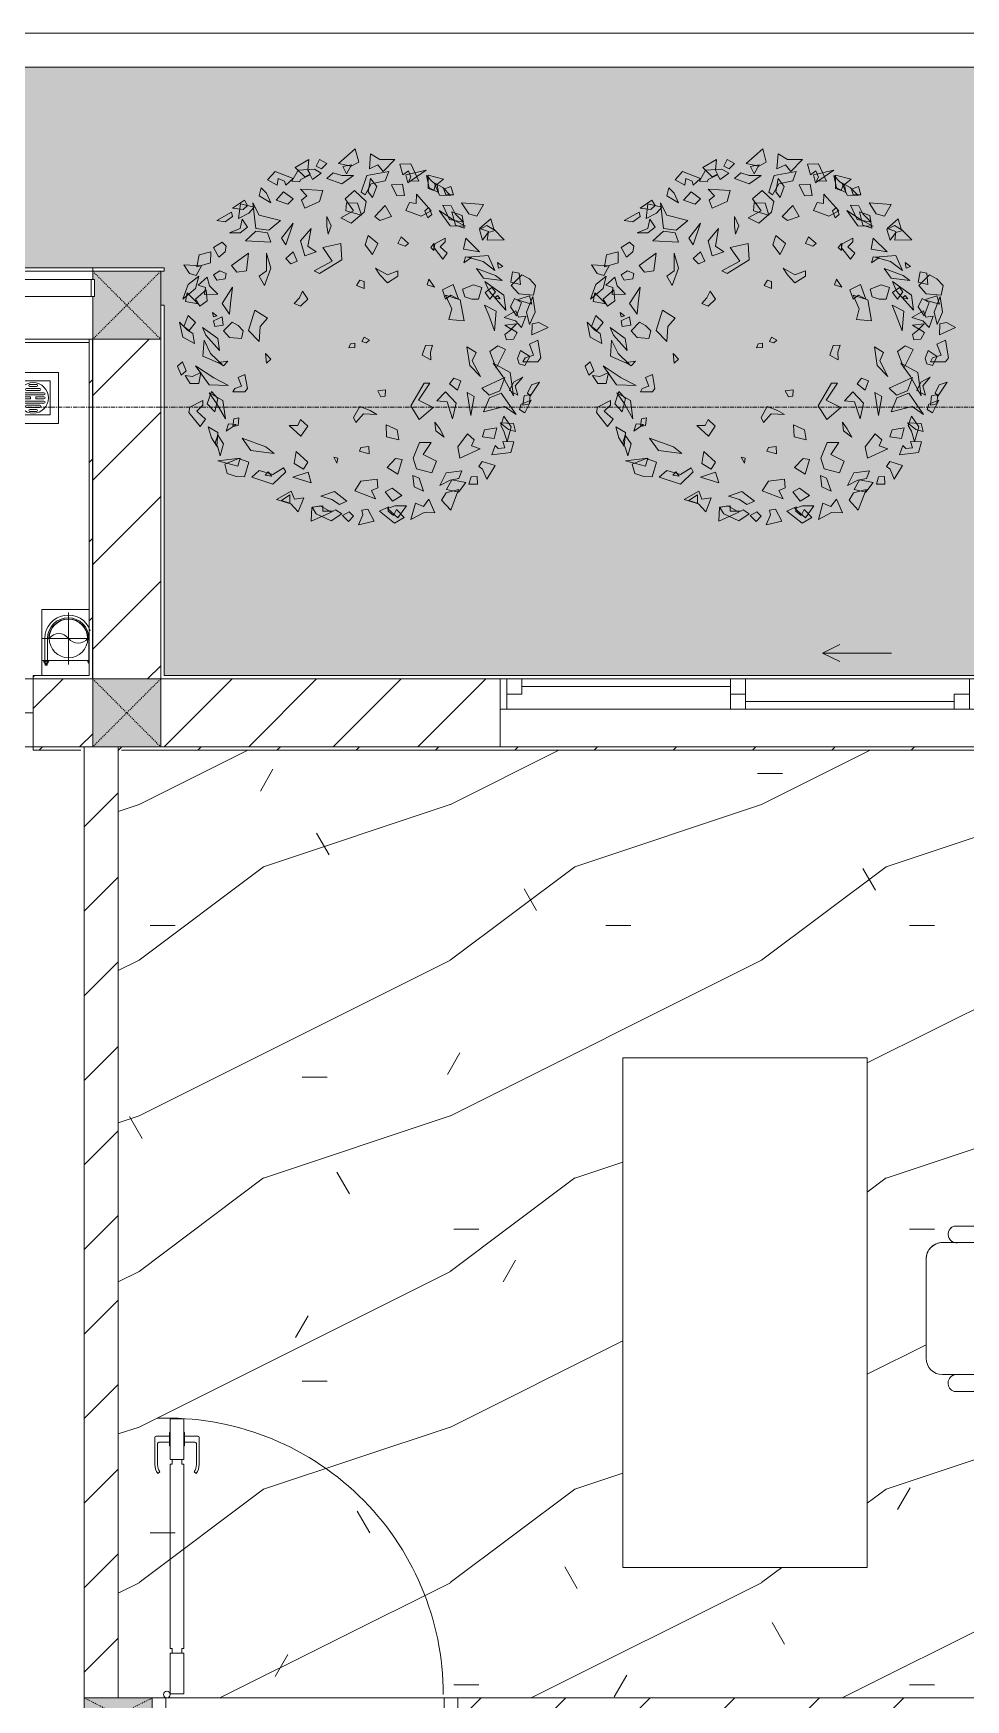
# Model space of a CAD drawing. Header units: millimetres. Extents: x 5357 to 259384, y -16348 to 109893.
# Drawn here: x 72078 to 74823, y 41532 to 46437 of the extents above; entities that cross this region are included whole.
import ezdxf

# ---------------------------------------------------------------- set-up
doc = ezdxf.new("R2010")
doc.units = ezdxf.units.MM
for name, pattern in [('Dash', [6, 3, -3]), ('Grid Line', [22.225, 12.7, -3.175, 3.175, -3.175]), ('IMPORT-CENTER _3_', [10.16, 6.35, -1.27, 1.27, -1.27])]:
    doc.linetypes.add(name, pattern=pattern)
for name, color, linetype, lineweight in [('0-1', 7, 'Continuous', 5), ('A-DETL-GENF-1', 53, 'Continuous', 9), ('A-DOOR', 31, 'Continuous', 9), ('A-DOOR-1', 254, 'Continuous', 9), ('A-DOOR-2', 53, 'Continuous', 9), ('A-DOOR-FRAM', 31, 'Continuous', 9), ('A-DOOR-HDLN', 31, 'Dash', 9), ('A-FLOR-1', 53, 'Continuous', 9), ('A-FLOR-HRAL', 11, 'Continuous', 9), ('A-FLOR-PATT', 8, 'Continuous', 9), ('A-FLOR-PATT-1', 10, 'Continuous', 9), ('A-GLAZ', 151, 'Continuous', 9), ('A-WALL', 113, 'Continuous', 9), ('A-WALL-1', 9, 'Continuous', 18), ('A-WALL-2', 53, 'Continuous', 9), ('A-WALL-3', 113, 'Continuous', 18), ('A-WALL-PATT', 111, 'Continuous', 9), ('A-WALL-PATT-1', 10, 'Continuous', 9), ('A-WALL-PATT-2', 53, 'Continuous', 9), ('G-IMPT', 8, 'Continuous', 9), ('G-IMPT-2', 8, 'IMPORT-CENTER _3_', 9), ('I-FURN', 30, 'Continuous', 9), ('I-FURN-1', 254, 'Continuous', 9), ('I-WALL-1', 9, 'Continuous', 18), ('I-WALL-2', 53, 'Continuous', 9), ('L-PLNT-1', 7, 'Continuous', 9), ('M-EQPM', 50, 'Continuous', 9), ('S-COLS', 52, 'Continuous', 9), ('S-COLS-1', 253, 'Continuous', 5), ('S-COLS-2', 9, 'Continuous', 18), ('S-COLS-3', 53, 'Continuous', 9), ('S-COLS-4', 254, 'Continuous', 9), ('S-COLS-5', 52, 'Continuous', 18), ('S-COLS-6', 52, 'Dash', 9), ('S-COLS-HDLN', 52, 'Dash', 9), ('S-COLS-HDLN-1', 53, 'Dash', 9), ('S-GRID-1', 1, 'Grid Line', 9)]:
    doc.layers.add(name, color=color, linetype=linetype, lineweight=lineweight)
pattern_1 = [(45, (0, 0), (-124.4508, 124.4508), [])]
pattern_2 = [(45, (0, 0), (-116.67262, 116.67262), [])]

# ---------------------------------------------------------------- blocks, each defined once
blk = doc.blocks.new('DOOR_CW_01 CANH MO-PANEL KINH - DIW_01-900x2200-CỬA GỖ VÂN LAMINATE-553393-TKCS_MB CẢNH QUAN CÂY XANH')
at = {"layer": 'A-DETL-GENF-1'}
for p, q in [((-397, 872), (-357, 872)), ((-397, 752), (-397, 872)), ((-357, 872), (-357, 752)), ((-442, 737), (-442, 816.5)), ((-399, 820.5), (-438, 820.5)), ((-434, 799.5), (-434, 737)), ((-399, 803.5), (-430, 803.5)), ((-399, 831.8), (-397, 831.8)), ((-399, 792.2), (-399, 831.8)), ((-397, 792.2), (-399, 792.2)), ((-397, 792.2), (-397, 831.8)), ((-357, 792.2), (-357, 831.8)), ((-355, 831.8), (-357, 831.8)), ((-357, 792.2), (-355, 792.2)), ((-355, 792.2), (-355, 831.8)), ((-355, 820.5), (-316, 820.5)), ((-355, 803.5), (-324, 803.5)), ((-320, 799.5), (-320, 737)), ((-312, 737), (-312, 816.5)), ((-357, 752), (-397, 752)), ((-397, 738), (-391, 738)), ((-397, 738), (-397, 196)), ((-363, 752), (-391, 752)), ((-391, 752), (-391, 738)), ((-363, 738), (-363, 752)), ((-357, 738), (-363, 738)), ((-357, 196), (-357, 738)), ((-433.9, 711.2), (-427.3, 715.8)), ((-320.1, 711.2), (-326.7, 715.8)), ((-397, 196), (-391, 196)), ((-357, 182), (-397, 182)), ((-397, 182), (-397, 62)), ((-391, 196), (-391, 182)), ((-391, 182), (-363, 182)), ((-357, 196), (-363, 196)), ((-363, 182), (-363, 196)), ((-357, 62), (-357, 182)), ((-397, 62), (-357, 62))]:
    blk.add_line(p, q, dxfattribs=at)
blk.add_circle((-407, 60), 10, dxfattribs=at)
for centre, radius, start, end in [((-407, 60), 814, 360, 92), ((-438, 816.5), 4, 90, 180), ((-430, 799.5), 4, 90, 180), ((-324, 799.5), 4, 360, 90), ((-316, 816.5), 4, 0, 90), ((-397, 737), 45, 180, 215), ((-397, 737), 37, 180, 215), ((-357, 737), 37, 325, 0), ((-357, 737), 45, 325, 0)]:
    blk.add_arc(centre, radius, start, end, dxfattribs=at)
at = {"layer": 'A-DOOR-2'}
for p, q in [((-410, 50), (-450, 50)), ((-450, 50), (-450, -50)), ((-410, 0), (-410, 50)), ((-407, 50), (-382, 50)), ((450, 50), (410, 50)), ((410, 50), (410, 0)), ((450, -50), (450, 50)), ((-400, 0), (-410, 0)), ((-400, -50), (-400, 0)), ((410, 0), (400, 0)), ((400, 0), (400, -50)), ((-450, -50), (-400, -50)), ((400, -50), (450, -50))]:
    blk.add_line(p, q, dxfattribs=at)
blk = doc.blocks.new('BAN LV A - BAN LV A_dwg_ban hoc2-348006-TKCS_MB CẢNH QUAN CÂY XANH')
at = {"layer": 'I-FURN'}
for p, q in [((145.8, 437.4), (-145.8, 437.4)), ((-243, 354.4), (-243, 162)), ((-194.4, 388.8), (-194.4, 113.4)), ((194.4, 113.4), (194.4, 388.8)), ((194.4, 351.4), (194.4, 150.8)), ((243.7, 162), (243.7, 354.4)), ((-120.5, 64.8), (120.5, 64.8))]:
    blk.add_line(p, q, dxfattribs=at)
at = {"layer": 'I-FURN', "flags": 128}
blk.add_lwpolyline([(-737.8, 610.5), (-737.8, 1330.5), (-154.9, 1330.5), (762.2, 1330.5), (762.2, 610.5)], close=True, dxfattribs=at)
at = {"layer": 'I-FURN'}
for centre, radius, start, end in [((-145.8, 388.8), 48.6, 90, 180), ((145.8, 388.8), 48.6, 360, 90), ((-218.7, 347.3), 25.3, 343.7398, 163.7398), ((219.4, 347.3), 25.3, 16.2602, 170.7054), ((-218.7, 154.9), 25.3, 163.7398, 16.2602), ((219.4, 154.9), 25.3, 189.2946, 16.2602), ((-145.8, 113.4), 48.6, 180, 207.5844), ((145.8, 113.4), 48.6, 332.4156, 0), ((-180.2, 75.4), 17.8, 57.9726, 216.6901), ((0, 324), 324, 233.1301, 306.8699), ((0, 359.3), 318.2, 237.5758, 302.4242), ((180.2, 75.4), 17.8, 323.3099, 122.0274)]:
    blk.add_arc(centre, radius, start, end, dxfattribs=at)
blk = doc.blocks.new('BAN LV A - BAN LV A_dwg-348005-TKCS_MB CẢNH QUAN CÂY XANH')
at = {"extrusion": (0, 0, -1), "zscale": -1, "rotation": 180}
blk.add_blockref('BAN LV A - BAN LV A_dwg_ban hoc2-348006-TKCS_MB CẢNH QUAN CÂY XANH', (-729, 1383.7), dxfattribs=at)
blk = doc.blocks.new('BAN LV A - BAN LV A-348231-TKCS_MB CẢNH QUAN CÂY XANH')
at = {"layer": 'I-FURN-1'}
for p, q in [((534.6, 1270.3), (534.6, 1235.9)), ((923.4, 1232.9), (923.4, 1270.3)), ((486, 1221.7), (486, 1029.3)), ((972.7, 1029.3), (972.7, 1221.7)), ((923.4, 994.9), (923.4, 1032.3)), ((534.6, 1029.3), (534.6, 994.9)), ((583.2, 946.3), (874.8, 946.3)), ((1491.2, 773.2), (-8.8, 773.2)), ((-8.8, 773.2), (-8.8, 53.2)), ((1491.2, 53.2), (1491.2, 773.2)), ((-8.8, 53.2), (1491.2, 53.2))]:
    blk.add_line(p, q, dxfattribs=at)
for centre, radius, start, end in [((729, 1059.7), 324, 53.1301, 126.8699), ((548.9, 1308.3), 17.8, 143.3099, 240.596), ((583.2, 1270.3), 48.6, 152.4156, 180), ((909.2, 1308.3), 17.8, 299.404, 36.6901), ((874.8, 1270.3), 48.6, 360, 27.5844), ((510.3, 1228.8), 25.3, 16.2602, 196.2602), ((948.4, 1228.8), 25.3, 343.7398, 170.7054), ((948.4, 1036.4), 25.3, 189.2946, 343.7398), ((510.3, 1036.4), 25.3, 196.2602, 343.7398), ((583.2, 994.9), 48.6, 180, 270), ((874.8, 994.9), 48.6, 270, 360)]:
    blk.add_arc(centre, radius, start, end, dxfattribs=at)
blk.add_blockref('BAN LV A - BAN LV A_dwg-348005-TKCS_MB CẢNH QUAN CÂY XANH', (0, 0))
blk = doc.blocks.new('G1_SOF - BO TRU - 100x200-V60-TKCS_MB CẢNH QUAN CÂY XANH')
at = {"layer": 'S-COLS-3'}
blk.add_hatch(color=256, dxfattribs=at).paths.add_polyline_path([(50, 100), (-50, 100), (-50, -100), (50, -100)])
at = {"layer": 'S-COLS-2'}
for p, q in [((-50, 100), (-50, -100)), ((50, -100), (50, 100)), ((-50, -100), (50, -100))]:
    blk.add_line(p, q, dxfattribs=at)
at = {"layer": 'S-COLS-HDLN-1'}
for p, q in [((50, 100), (-50, -100)), ((-50, 100), (50, -100))]:
    blk.add_line(p, q, dxfattribs=at)
blk = doc.blocks.new('NCV_TKTC_TANG 1_rvt-1-TKCS_MB CẢNH QUAN CÂY XANH')
at = {"layer": 'A-FLOR-PATT-1'}
h = blk.add_hatch(dxfattribs=at)
h.set_pattern_fill('FP_8', color=256, style=0, pattern_type=2)
h.set_pattern_definition([(0, (0, 0), (1788.16, 447.04), [73.762, -1267.358, 73.762, -1267.358, -7152.64]), (0, (0, 0), (1788.16, 447.04), [-2682.24, 73.762, -2608.478, 73.762, -1267.358, -3129.28]), (0, (0, 0), (1788.16, 447.04), [-6705.6, 73.762, -820.318, 73.762, -2161.438]), (120, (670.56, 223.5), (-1281.228, 1325.072), [73.762, -1267.358, 73.762, -8419.998]), (120, (670.56, 223.5), (-1281.228, 1325.072), [-1414.882, -1267.358, 73.762, -2608.478, -4470.4]), (120, (670.56, 223.5), (-1281.228, 1325.072), [-5364.48, 73.762, -1267.358, 73.762, -3055.518]), (120, (670.56, 223.5), (-1281.228, 1325.072), [-6779.362, -820.318, 73.762, -2161.438]), (240, (894.1, 1117.6), (-506.932, -1772.112), [73.762, -1267.358, 73.762, -8419.998]), (240, (894.1, 1117.6), (-506.932, -1772.112), [-1414.882, -1267.358, 73.762, -2608.478, -4470.4]), (240, (894.1, 1117.6), (-506.932, -1772.112), [-5364.48, 73.762, -1267.358, 73.762, -3055.518]), (240, (894.1, 1117.6), (-506.932, -1772.112), [-6779.362, -820.318, 73.762, -2161.438])])
h.paths.add_polyline_path([(75817.6, 41536.9), (75827.6, 41538.4), (75827.6, 44336.9), (75817.6, 44336.6), (75817.6, 44326.9), (72327.6, 44326.9), (72327.6, 41536.9), (75727.9, 41536.9)])
h.paths.add_polyline_path([(74351.9, 41921), (73813, 41921), (73813, 43421), (74533, 43421), (74533, 41921)])
h.paths.add_polyline_path([(74987.8, 42438.5), (74981.5, 42439.5), (74786.2, 42441.2), (74774.7, 42450.5), (74770.9, 42462.3), (74773.2, 42474.3), (74780.8, 42483.9), (74786.2, 42488.8), (74742.1, 42490.5), (74730.4, 42495.3), (74716.1, 42508.6), (74712.6, 42513.1), (74707.8, 42524.8), (74706.1, 42537.4), (74707.8, 42841.6), (74717.3, 42859.5), (74720.3, 42863.4), (74730.4, 42871.1), (74742.1, 42875.9), (74774.2, 42877.6), (74789.1, 42877.6), (74778.1, 42884.2), (74771.7, 42895.5), (74771.7, 42908.3), (74778.1, 42919.6), (74792.1, 42926.2), (75000.8, 42924.1), (75010.8, 42913.8), (75013.9, 42902.5), (75010.8, 42889.7), (75001.7, 42880.3), (75001.7, 42877.6), (75041.7, 42876.2), (75052.6, 42872.1), (75058.5, 42878.3), (75062.3, 42880.2), (75080, 42875.5), (75109.9, 42826.9), (75131.3, 42771.4), (75142.1, 42712.9), (75142.1, 42653.5), (75131.3, 42595), (75109.9, 42539.5), (75078.7, 42488.8), (75058.5, 42488.1), (75052.6, 42494.3), (75041.7, 42490.2), (75011.9, 42488.8), (74995.7, 42487.5), (75008.7, 42479.2), (75013.6, 42467.7), (75011.9, 42454.2), (75004.2, 42444.1), (74995.7, 42440.3), (74992.3, 42439.5)])
h = blk.add_hatch(dxfattribs=at)
h.set_pattern_fill('FP_4', color=256, style=0, pattern_type=2)
h.set_pattern_definition([(216.87, (366.52, 916.3), (2748.89673, 1832.6049), [458.15, -4123.35]), (206.565, (916.3, 641.4), (-916.3012, -916.2996), [1024.455, -1024.455]), (198.435, (916.3, 183.26), (-1832.5985, -916.3019), [579.52, -2318.076])])
h.paths.add_polyline_path([(75817.6, 41536.9), (75827.6, 41538.4), (75827.6, 44336.9), (75817.6, 44336.6), (75817.6, 44326.9), (72327.6, 44326.9), (72327.6, 41536.9), (75727.9, 41536.9)])
h.paths.add_polyline_path([(74351.9, 41921), (73813, 41921), (73813, 43421), (74533, 43421), (74533, 41921)])
h.paths.add_polyline_path([(74987.8, 42438.5), (74981.5, 42439.5), (74786.2, 42441.2), (74774.7, 42450.5), (74770.9, 42462.3), (74773.2, 42474.3), (74780.8, 42483.9), (74786.2, 42488.8), (74742.1, 42490.5), (74730.4, 42495.3), (74716.1, 42508.6), (74712.6, 42513.1), (74707.8, 42524.8), (74706.1, 42537.4), (74707.8, 42841.6), (74717.3, 42859.5), (74720.3, 42863.4), (74730.4, 42871.1), (74742.1, 42875.9), (74774.2, 42877.6), (74789.1, 42877.6), (74778.1, 42884.2), (74771.7, 42895.5), (74771.7, 42908.3), (74778.1, 42919.6), (74792.1, 42926.2), (75000.8, 42924.1), (75010.8, 42913.8), (75013.9, 42902.5), (75010.8, 42889.7), (75001.7, 42880.3), (75001.7, 42877.6), (75041.7, 42876.2), (75052.6, 42872.1), (75058.5, 42878.3), (75062.3, 42880.2), (75080, 42875.5), (75109.9, 42826.9), (75131.3, 42771.4), (75142.1, 42712.9), (75142.1, 42653.5), (75131.3, 42595), (75109.9, 42539.5), (75078.7, 42488.8), (75058.5, 42488.1), (75052.6, 42494.3), (75041.7, 42490.2), (75011.9, 42488.8), (74995.7, 42487.5), (75008.7, 42479.2), (75013.6, 42467.7), (75011.9, 42454.2), (75004.2, 42444.1), (74995.7, 42440.3), (74992.3, 42439.5)])
at = {"layer": 'A-WALL-PATT-1'}
h = blk.add_hatch(dxfattribs=at)
h.set_pattern_fill('FP_2', color=256, style=0, pattern_type=2)
h.set_pattern_definition(pattern_1)
h.paths.add_polyline_path([(72327.6, 41536.9), (72327.6, 44336.6), (72227.6, 44336.6), (72227.6, 41536.9)])
h = blk.add_hatch(dxfattribs=at)
h.set_pattern_fill('FP_2', color=256, style=0, pattern_type=2)
h.set_pattern_definition(pattern_1)
h.paths.add_polyline_path([(75727.9, 41436.9), (75727.9, 41536.9), (73327.6, 41536.9), (73327.6, 41436.9), (75562.3, 41436.9)])
at = {"layer": 'A-WALL-PATT-2'}
h = blk.add_hatch(dxfattribs=at)
h.set_pattern_fill('FP_10', color=256, style=0, pattern_type=2)
h.set_pattern_definition(pattern_2)
h.paths.add_polyline_path([(72252.1, 44537.4), (72252.1, 45537.4), (72242.1, 45537.4), (72242.1, 44537.4)])
h = blk.add_hatch(dxfattribs=at)
h.set_pattern_fill('FP_10', color=256, style=0, pattern_type=2)
h.set_pattern_definition(pattern_2)
h.paths.add_polyline_path([(72242.1, 44537.4), (72242.1, 44547.4), (72077.6, 44547.4), (72077.6, 44537.4)])
h.paths.add_polyline_path([(69510.1, 44537.4), (69577.6, 44537.4), (69577.6, 44547.4), (69252.6, 44547.4), (69252.6, 44537.4)])
h = blk.add_hatch(dxfattribs=at)
h.set_pattern_fill('FP_10', color=256, style=0, pattern_type=2)
h.set_pattern_definition(pattern_2)
h.paths.add_polyline_path([(72217.6, 44326.9), (72217.6, 44336.9), (72077.6, 44336.9), (72077.6, 44326.9)])
h.paths.add_polyline_path([(69577.6, 44326.9), (69577.6, 44336.9), (69327.6, 44336.9), (69327.6, 44326.9), (69510.1, 44326.9)])
h = blk.add_hatch(dxfattribs=at)
h.set_pattern_fill('FP_10', color=256, style=0, pattern_type=2)
h.set_pattern_definition(pattern_2)
h.paths.add_polyline_path([(75817.6, 44326.9), (75817.6, 44336.9), (72327.6, 44336.9), (72327.6, 44326.9), (75562.3, 44326.9)])
at = {"layer": 'A-FLOR-1'}
for p, q in [((72077.6, 44336.9), (69577.6, 44336.9)), ((72467.6, 41536.9), (73287.6, 41536.9))]:
    blk.add_line(p, q, dxfattribs=at)
at = {"layer": 'A-WALL-1'}
for p, q in [((72327.6, 44336.6), (72227.6, 44336.6)), ((72227.6, 44336.6), (72227.6, 41536.9)), ((72327.6, 41536.9), (72327.6, 44336.6))]:
    blk.add_line(p, q, dxfattribs=at)
at = {"layer": 'A-WALL-2'}
for p, q in [((72467.6, 41536.9), (73287.6, 41536.9)), ((75727.9, 41536.9), (73327.6, 41536.9))]:
    blk.add_line(p, q, dxfattribs=at)
at = {"layer": 'I-WALL-1'}
for p, q in [((72252.1, 45537.4), (72242.1, 45537.4)), ((72242.1, 45537.4), (72242.1, 44547.4)), ((72252.1, 44537.4), (72252.1, 45537.4)), ((72242.1, 44547.4), (72077.6, 44547.4)), ((72077.6, 44547.4), (72077.6, 44537.4)), ((72077.6, 44537.4), (72242.1, 44537.4)), ((72242.1, 44537.4), (72252.1, 44537.4)), ((72217.6, 44336.9), (72077.6, 44336.9)), ((72077.6, 44336.9), (72077.6, 44326.9)), ((72077.6, 44326.9), (72217.6, 44326.9)), ((73452.6, 44336.9), (72327.6, 44336.9)), ((72327.6, 44336.9), (72327.6, 44326.9)), ((72337.6, 44326.9), (75817.6, 44326.9))]:
    blk.add_line(p, q, dxfattribs=at)
at = {"layer": 'I-WALL-2'}
for p, q in [((69262.6, 45537.4), (72242.1, 45537.4)), ((72242.1, 45527.4), (69262.6, 45527.4))]:
    blk.add_line(p, q, dxfattribs=at)
at = {"layer": 'A-DOOR-1'}
blk.add_blockref('DOOR_CW_01 CANH MO-PANEL KINH - DIW_01-900x2200-CỬA GỖ VÂN LAMINATE-553393-TKCS_MB CẢNH QUAN CÂY XANH', (72877.6, 41486.9), dxfattribs=at)
at = {"layer": 'I-FURN-1', "rotation": 269.9999999999997}
blk.add_blockref('BAN LV A - BAN LV A-348231-TKCS_MB CẢNH QUAN CÂY XANH', (73759.8, 43412.2), dxfattribs=at)
at = {"layer": 'S-COLS-4', "rotation": 269.9999999999989}
blk.add_blockref('G1_SOF - BO TRU - 100x200-V60-TKCS_MB CẢNH QUAN CÂY XANH', (72327.6, 41486.9), dxfattribs=at)
blk = doc.blocks.new('1_FAMILY RVT - W01-WxH 1400x1400xmm-389822-TKCS_MB CẢNH QUAN CÂY XANH')
at = {"layer": 'A-GLAZ'}
for p, q in [((248.4, 172.39), (299.2, 197.79)), ((248.4, 172.39), (299.2, 146.99)), ((248.4, 172.39), (451.6, 172.39)), ((-700, 96.19), (-700, -103.81)), ((700, 96.19), (-700, 96.19)), ((-700, 96.19), (-636.5, 96.19)), ((-680.95, 96.19), (-680.95, 7.29)), ((-636.5, 51.74), (-680.95, 51.74)), ((-636.5, 96.19), (-22.225, 96.19)), ((-636.5, 96.19), (-636.5, 51.74)), ((-636.5, 73.965), (-22.225, 73.965)), ((-22.225, 7.29), (-22.225, 96.19)), ((-22.225, 96.19), (22.225, 96.19)), ((22.225, 51.74), (-22.225, 51.74)), ((22.225, 96.19), (680.95, 96.19)), ((22.225, 96.19), (22.225, 7.29)), ((636.5, 51.74), (636.5, 7.29)), ((680.95, 51.74), (636.5, 51.74)), ((680.95, 96.19), (700, 96.19)), ((680.95, 96.19), (680.95, 7.29)), ((700, -103.81), (700, 96.19)), ((-700, 7.29), (-680.95, 7.29)), ((-680.95, 7.29), (-22.225, 7.29)), ((-22.225, 7.29), (22.225, 7.29)), ((22.225, 29.515), (636.5, 29.515)), ((22.225, 7.29), (636.5, 7.29)), ((636.5, 7.29), (700, 7.29)), ((-700, -103.81), (700, -103.81))]:
    blk.add_line(p, q, dxfattribs=at)
blk = doc.blocks.new('DEG_02-DEG_03 - DEG_02-2500x2400mm-CỬA ĐI 02 CÁNH TRƯỢT-625766-TKCS_MB CẢNH QUAN CÂY XANH')
at = {"layer": 'A-DOOR'}
for p, q in [((-1110, 100), (-1210, 100)), ((-1210, 100), (-1210, 60)), ((-1110, 60), (-1110, 100)), ((-1110, 100), (-50, 100)), ((50, 100), (-50, 100)), ((-50, 100), (-50, 60)), ((50, 60), (50, 100)), ((-1210, 60), (-1110, 60)), ((-50, 60), (-1110, 60)), ((50, 60), (-50, 60)), ((-50, 60), (-50, 20)), ((-50, 60), (50, 60)), ((50, 20), (50, 60)), ((50, 60), (1110, 60)), ((1210, 60), (1110, 60)), ((1110, 60), (1110, 20)), ((1210, 20), (1210, 60)), ((-50, 20), (50, 20)), ((1110, 20), (50, 20)), ((1110, 20), (1210, 20))]:
    blk.add_line(p, q, dxfattribs=at)
at = {"layer": 'A-DOOR-FRAM'}
for p, q in [((-1210, 100), (-1250, 100)), ((-1250, 100), (-1250, 0)), ((-1210, 0), (-1210, 100)), ((1250, 100), (1210, 100)), ((1210, 100), (1210, 0)), ((1250, 0), (1250, 100)), ((-1250, 0), (-1210, 0)), ((1210, 0), (1250, 0))]:
    blk.add_line(p, q, dxfattribs=at)
at = {"layer": 'A-DOOR-HDLN'}
for p, q in [((-500.4, 151.1), (-320.4, 151.1)), ((-320.4, 151.1), (-355, 171.1)), ((-320.4, 151.1), (-355, 131.1)), ((320.4, 151.1), (355, 171.1)), ((320.4, 151.1), (355, 131.1)), ((500.4, 151.1), (320.4, 151.1))]:
    blk.add_line(p, q, dxfattribs=at)
blk = doc.blocks.new('Railing - 50 x 10mm-1251311-TKCS_MB CẢNH QUAN CÂY XANH')
at = {"layer": 'A-FLOR-HRAL'}
for p, q in [((25, 5), (-25, 5)), ((-25, 5), (-25, -5)), ((25, -5), (25, 5)), ((-25, -5), (25, -5))]:
    blk.add_line(p, q, dxfattribs=at)
blk = doc.blocks.new('Railing - Railing-1601291-TKCS_MB CẢNH QUAN CÂY XANH')
at = {"layer": 'A-FLOR-HRAL'}
for p, q in [((72247.6, 45712.4), (69257.6, 45712.4)), ((69257.6, 45662.4), (72247.6, 45662.4))]:
    blk.add_line(p, q, dxfattribs=at)
at = {"rotation": 90}
for p in [(69252.6, 45687.4), (72252.6, 45687.4)]:
    blk.add_blockref('Railing - 50 x 10mm-1251311-TKCS_MB CẢNH QUAN CÂY XANH', p, dxfattribs=at)
blk = doc.blocks.new('TKTC_XREF_251221_MB TANG 1 - TKTC_XREF_260130_MB TANG 1_dwg_THU NUOC - THU NUOC-444531-TKCS_MB TẦNG 1-4202124-TKCS_MB CẢNH QUAN CÂY XANH')
at = {"layer": 'M-EQPM'}
for p, q in [((-23.3, 10.8), (40.9, 10.8)), ((40.9, 4.8), (-23.3, 4.8)), ((-11, 23.3), (28.5, 23.3)), ((28.5, 17.3), (-11, 17.3)), ((-1.1, 35.6), (18.5, 35.6)), ((18.5, 29.6), (-1.1, 29.6)), ((-23.3, -13.6), (40.9, -13.6)), ((40.9, -19.6), (-23.3, -19.6)), ((-11, -26.1), (28.5, -26.1)), ((28.5, -32.1), (-11, -32.1)), ((-1.1, -38.5), (18.5, -38.5)), ((18.5, -44.5), (-1.1, -44.5))]:
    blk.add_line(p, q, dxfattribs=at)
at = {"layer": 'M-EQPM', "flags": 128}
for points in [[(83.7, -79.4), (83.7, 70.6), (-66.3, 70.6), (-66.3, -79.4)], [(58.7, -54.4), (58.7, 45.6), (-41.3, 45.6), (-41.3, -54.4)]]:
    blk.add_lwpolyline(points, close=True, dxfattribs=at)
for points in [[(-23.3, -1.2), (0.7, -1.2), (0.7, -7.2), (-23.3, -7.2)], [(40.9, -7.2), (16.7, -7.2), (16.7, -1.2), (40.9, -1.2)]]:
    blk.add_lwpolyline(points, dxfattribs=at)
at = {"layer": 'M-EQPM'}
for centre, radius, start, end in [((8.7, -4.4), 45, 360, 180), ((8.7, -4.4), 45, 360, 180), ((-23.3, 7.8), 3, 90, 270), ((-11, 20.3), 3, 90, 270), ((-1.1, 32.6), 3, 90, 270), ((18.5, 32.6), 3, 270, 90), ((28.5, 20.3), 3, 270, 90), ((40.9, 7.8), 3, 270, 90), ((8.7, -4.4), 45, 180, 360), ((8.7, -4.4), 45, 180, 360), ((-23.3, -4.2), 3, 90, 270), ((-23.3, -16.6), 3, 90, 270), ((-11, -29.1), 3, 90, 270), ((-1.1, -41.5), 3, 90, 270), ((18.5, -41.5), 3, 270, 90), ((28.5, -29.1), 3, 270, 90), ((40.9, -4.2), 3, 270, 90), ((40.9, -16.6), 3, 270, 90)]:
    blk.add_arc(centre, radius, start, end, dxfattribs=at)
blk = doc.blocks.new('TKTC_XREF_251221_MB TANG 1 - TKTC_XREF_260130_MB TANG 1_dwg_CUM U_DN100-V332-TKCS_MB CẢNH QUAN CÂY XANH')
at = {"layer": 'G-IMPT'}
blk.add_hatch(color=256, dxfattribs=at).paths.add_polyline_path([(0, 61), (15.8, 58.9), (30.5, 52.8), (43.1, 43.1), (52.8, 30.5), (58.9, 15.8), (61, 0), (58.9, -15.8), (52.8, -30.5), (43.1, -43.1), (30.5, -52.8), (15.8, -58.9), (0, -61), (0, -57), (14.8, -55.1), (28.5, -49.4), (40.3, -40.3), (49.4, -28.5), (55.1, -14.8), (57, 0), (55.1, 14.8), (49.4, 28.5), (40.3, 40.3), (28.5, 49.4), (14.8, 55.1), (0, 57)])
for p, q in [((-79.1, -63.4), (-79.1, -66.6)), ((-76.6, -63.4), (-76.6, -66.6)), ((-74.6, -63.4), (-74.6, -66.6)), ((-72.7, -60.7), (-72.7, -69.3)), ((-66.9, -62.1), (-71.7, -62.1)), ((-66.9, -67.9), (-71.7, -67.9)), ((-65, -69), (0, -69))]:
    blk.add_line(p, q, dxfattribs=at)
at = {"layer": 'G-IMPT', "flags": 128}
for points in [[(-71.7, 59.2), (-66.9, 59.2), (-66.9, 62.4)], [(-65, 62.4), (-65, 57.3), (-66.9, 57.3), (-66.9, 59.2)], [(-65, 61), (0, 61), (0, 57)], [(-72.7, -62.4), (-78.1, -62.4), (-78.1, -67.6), (-72.7, -67.6)], [(-71.7, -70.8), (-66.9, -70.8), (-66.9, -59.2), (-71.7, -59.2)], [(-66.9, -59.2), (-66.9, -57.3), (-65, -57.3), (-65, -72.7), (-66.9, -72.7), (-66.9, -70.8)], [(-65, -61), (0, -61), (0, -57)]]:
    blk.add_lwpolyline(points, dxfattribs=at)
at = {"layer": 'G-IMPT'}
for centre, radius, start, end in [((-71.1, 60.7), 1.56, 112.6199, 247.3801), ((0, 0), 69, 270, 70.882), ((0, 0), 61, 270, 90), ((0, 0), 57, 270, 90), ((-78.1, -63.4), 0.96, 90, 180), ((-78.1, -66.6), 0.96, 180, 270), ((-71.1, -60.7), 1.56, 112.6199, 247.3801), ((-67.9, -65), 4.8, 143.1301, 216.8699), ((-71.1, -69.3), 1.56, 112.6199, 247.3801)]:
    blk.add_arc(centre, radius, start, end, dxfattribs=at)
blk = doc.blocks.new('TKTC_XREF_251221_MB TANG 1 - TKTC_XREF_260130_MB TANG 1_dwg_$cc-V333-TKCS_MB CẢNH QUAN CÂY XANH')
at = {"layer": 'G-IMPT'}
blk.add_circle((0, 0), 0.5, dxfattribs=at)
for centre, radius, start, end in [((0, 0), 0.5, 90, 270), ((0.188, 0.25), 0.313, 126.8699, 233.1301), ((-0.188, -0.25), 0.313, 306.8699, 53.1301)]:
    blk.add_arc(centre, radius, start, end, dxfattribs=at)
at = {"layer": 'G-IMPT-2'}
for p, q in [((0, -0.536), (0, 0.673)), ((-0.673, 0), (0.673, 0))]:
    blk.add_line(p, q, dxfattribs=at)
blk = doc.blocks.new('TKTC_XREF_251221_MB TANG 1 - TKTC_XREF_260130_MB TANG 1_dwg-4202109-TKCS_MB CẢNH QUAN CÂY XANH')
at = {"layer": 'G-IMPT', "flags": 128}
for points in [[(-130909.6, -356605.7), (-131049.4, -356605.7), (-131049.4, -356755.4), (-130909.1, -356755.4)], [(-131049.5, -356799.3), (-131049.2, -356755.5), (-130909.1, -356755.5)]]:
    blk.add_lwpolyline(points, dxfattribs=at)
at = {"extrusion": (0, 0, -1), "zscale": -1}
blk.add_blockref('TKTC_XREF_251221_MB TANG 1 - TKTC_XREF_260130_MB TANG 1_dwg_THU NUOC - THU NUOC-444531-TKCS_MB TẦNG 1-4202124-TKCS_MB CẢNH QUAN CÂY XANH', (131066, -355978.2), dxfattribs=at)
at = {"extrusion": (0, 0, -1)}
for name, p, xscale, yscale, zscale, rotation in [('TKTC_XREF_251221_MB TANG 1 - TKTC_XREF_260130_MB TANG 1_dwg_$cc-V333-TKCS_MB CẢNH QUAN CÂY XANH', (130970.5, -356690.5), 113.7150000000073, 113.7150000000073, -113.7150000000073, 269.9990086637472), ('TKTC_XREF_251221_MB TANG 1 - TKTC_XREF_260130_MB TANG 1_dwg_CUM U_DN100-V332-TKCS_MB CẢNH QUAN CÂY XANH', (130971.4, -356690.5), 0.9975000000000006, 0.9975000000000006, -0.9975000000000006, 90.00099133829468)]:
    blk.add_blockref(name, p, dxfattribs=dict(at, xscale=xscale, yscale=yscale, zscale=zscale, rotation=rotation))
blk = doc.blocks.new('TKTC_XREF_251221_MB TANG 1 - TKTC_XREF_251221_MB TANG 1-2038492-TKCS_MB CẢNH QUAN CÂY XANH')
blk.add_blockref('TKTC_XREF_251221_MB TANG 1 - TKTC_XREF_260130_MB TANG 1_dwg-4202109-TKCS_MB CẢNH QUAN CÂY XANH', (169499.1, 384109.7))
blk = doc.blocks.new('CAY BACH TRINH - CAY BACH TRINH_dwg-2249800-TKCS_MB CẢNH QUAN CÂY XANH')
at = {"layer": 'G-IMPT', "flags": 128}
for points in [[(-357, 1653), (-250, 1541), (-201, 1603), (-123, 1566), (-133, 1703), (-220, 1653)], [(7, 1749), (-25, 1628), (43, 1591), (160, 1616)], [(-477, 1437), (-459, 1512), (-646, 1555)], [(-578, 1452), (-505, 1613), (-404, 1608), (-431, 1511), (-482, 1548), (-505, 1489), (-486, 1456)], [(-83, 1327), (-48, 1351), (-99, 1506), (-301, 1542), (-270, 1454), (-140, 1428)], [(121, 1587), (40, 1602), (86, 1521)], [(335, 1653), (267, 1616), (316, 1566), (365, 1591)], [(533, 1553), (590, 1452), (520, 1446), (509, 1467), (423, 1512), (399, 1468), (319, 1525), (383, 1562)], [(423, 1516), (443, 1553), (433, 1653), (560, 1578), (472, 1491)], [(579, 1478), (745, 1541), (813, 1466), (725, 1416), (716, 1478), (657, 1453), (647, 1416)], [(-874, 1403), (-896, 1328), (-826, 1327), (-809, 1379)], [(-870, 1320), (-769, 1323), (-719, 1438), (-798, 1395)], [(-715, 1368), (-728, 1408), (-805, 1472), (-663, 1508), (-663, 1385)], [(-648, 1504), (-672, 1392), (-758, 1347), (-746, 1419), (-706, 1444)], [(-428, 1425), (-446, 1319), (-376, 1318), (-327, 1420)], [(-133, 1478), (-191, 1403), (-152, 1303), (-113, 1353)], [(23, 1503), (131, 1428), (267, 1478), (209, 1528), (131, 1503)], [(871, 1391), (823, 1341), (784, 1253), (891, 1316)], [(-1174, 1238), (-1112, 1130), (-1037, 1152), (-972, 1252)], [(-989, 1076), (-860, 1099), (-799, 1231), (-876, 1225), (-913, 1152)], [(-556, 1333), (-692, 1179), (-600, 1129), (-460, 1181), (-492, 1255), (-553, 1247)], [(-269, 1228), (-328, 1128), (-220, 1091), (-172, 1128)], [(14, 1366), (-94, 1266), (-74, 1166), (43, 1066), (140, 1116), (23, 1178), (101, 1291)], [(-50, 1140), (92, 1178), (86, 1252), (-14, 1249)], [(511, 1378), (306, 1366), (335, 1266), (472, 1203), (501, 1278), (452, 1316)], [(667, 1353), (579, 1291), (628, 1241), (735, 1278)], [(696, 1091), (891, 1141), (949, 1253), (920, 1016), (803, 1003)], [(1064, 1244), (1080, 1108), (985, 1158), (937, 1212)], [(1027, 1278), (998, 1228), (1037, 1191), (1135, 1203)], [(-1364, 914), (-1208, 910), (-1218, 988), (-1136, 1017), (-1240, 1107), (-1267, 1010)], [(-766, 1181), (-866, 1042), (-1009, 1038), (-900, 1094)], [(-996, 1019), (-915, 1047), (-883, 1171), (-978, 1137)], [(-697, 1145), (-671, 1210), (-634, 1180), (-660, 1114)], [(267, 1128), (228, 1041), (257, 966), (267, 1041)], [(1047, 1103), (998, 1028), (1066, 978), (1164, 978), (1066, 1016)], [(1144, 1166), (1135, 1128), (1203, 1078), (1281, 1091)], [(-1164, 910), (-1135, 1007), (-1204, 1044), (-1282, 1000), (-1216, 980)], [(-1010, 928), (-1137, 803), (-990, 828)], [(-840, 791), (-799, 735), (-718, 839), (-724, 876), (-821, 927), (-821, 894), (-775, 847)], [(-415, 941), (-483, 878), (-454, 853), (-386, 878)], [(-113, 953), (-201, 878), (-152, 778), (-84, 866)], [(413, 1016), (443, 853), (365, 803), (472, 766), (511, 903)], [(647, 866), (579, 1066), (686, 928)], [(813, 978), (784, 891), (1018, 903), (920, 991)], [(-1279, 631), (-1217, 768), (-1027, 752), (-1169, 714)], [(-717, 878), (-717, 816), (-688, 841)], [(140, 878), (131, 728), (335, 603), (384, 628), (218, 716), (306, 841)], [(579, 803), (540, 716), (599, 691), (647, 741)], [(823, 791), (784, 653), (842, 491), (891, 578), (823, 628)], [(988, 791), (1008, 628), (1096, 616), (1144, 678)], [(1261, 753), (1203, 803), (1193, 853), (1232, 891), (1310, 841)], [(1339, 702), (1463, 665), (1444, 774), (1337, 802)], [(-1424, 524), (-1440, 618), (-1501, 607), (-1513, 501)], [(-1302, 703), (-1351, 666), (-1312, 653)], [(-1109, 650), (-1174, 560), (-1345, 537), (-1285, 585)], [(-993, 702), (-1009, 756), (-1064, 751)], [(-220, 591), (-289, 516), (-386, 578), (-386, 628), (-289, 591), (-181, 653)], [(1310, 591), (1252, 628), (1193, 603), (1203, 553), (1281, 541)], [(1422, 673), (1471, 586), (1531, 604), (1583, 684)], [(-1595, 553), (-1527, 591), (-1429, 491), (-1497, 416), (-1634, 403), (-1653, 491)], [(-1380, 266), (-1361, 403), (-1185, 528), (-1224, 441)], [(-1283, 435), (-1251, 475), (-1188, 428), (-1232, 366)], [(-1065, 367), (-1127, 366), (-1158, 473), (-1082, 500), (-981, 458), (-1000, 389)], [(-942, 366), (-893, 503), (-795, 453), (-825, 366), (-873, 403)], [(-721, 477), (-654, 499), (-671, 550)], [(-74, 528), (-35, 541), (-6, 491), (-74, 466)], [(1135, 478), (1232, 328), (1164, 228), (1154, 328)], [(1270, 413), (1394, 410), (1386, 473), (1452, 496), (1368, 568), (1347, 490)], [(1447, 578), (1476, 466), (1593, 366), (1544, 503)], [(-1597, 135), (-1570, 248), (-1626, 391), (-1648, 247)], [(-1619, 320), (-1482, 361), (-1595, 398)], [(-1478, 213), (-1422, 297), (-1459, 373), (-1523, 336)], [(-1328, 370), (-1279, 378), (-1302, 402)], [(-1274, 77), (-1290, 255), (-1183, 312), (-1221, 219)], [(-855, 181), (-881, 279), (-825, 405), (-958, 362), (-994, 169)], [(491, 441), (443, 366), (511, 303), (569, 328), (521, 378)], [(1378, 453), (1369, 353), (1437, 303), (1476, 366)], [(1553, 425), (1451, 325), (1568, 345)], [(-1363, 198), (-1471, 259), (-1494, 200), (-1562, 210), (-1523, 107), (-1467, 166)], [(813, 191), (881, 116), (891, -22), (988, 78), (930, 266)], [(1085, 125), (1140, 155), (1218, 75), (1163, 15), (1054, 5), (1038, 75)], [(1310, 166), (1300, 116), (1222, 128), (1232, 203)], [(1319, 245), (1280, 215), (1311, 205)], [(1476, 153), (1534, 78), (1583, 116), (1544, 216)], [(1624, 156), (1594, 16), (1487, -41), (1502, 50), (1551, 81)], [(-1619, 40), (-1622, 139), (-1683, 152), (-1767, 105)], [(-1482, 60), (-1448, -1), (-1384, -6), (-1369, 43), (-1433, 90)], [(-1478, 141), (-1429, 91), (-1371, 128)], [(-74, 16), (-123, -9), (-94, -34), (-55, -22)], [(1256, -105), (1272, 5), (1412, 105), (1381, 35)], [(-1595, -47), (-1673, -9), (-1702, -172), (-1673, -209), (-1536, -209), (-1556, -172), (-1634, -147)], [(-1515, -106), (-1486, -178), (-1501, -227), (-1553, -242), (-1599, -161)], [(-1291, -267), (-1232, -115), (-1304, -62), (-1376, -95)], [(-1145, -345), (-1046, -242), (-1021, -71), (-1105, -125), (-1069, -201)], [(-688, -191), (-610, -147), (-641, -60), (-704, -55), (-685, -122)], [(11, -79), (65, -80), (51, -44), (11, -37)], [(832, -134), (784, -184), (823, -222)], [(1398, -9), (1408, -159), (1232, -234), (1339, -134)], [(-1449, -521), (-1419, -309), (-1263, -222), (-1351, -346)], [(1477, -247), (1352, -421), (1173, -426), (1309, -356)], [(1179, -205), (1218, -245), (1264, -215)], [(1563, -293), (1595, -211), (1641, -250), (1609, -331)], [(-1604, -526), (-1578, -497), (-1615, -421), (-1690, -396)], [(-1489, -516), (-1411, -473), (-1448, -396), (-1534, -351), (-1465, -430)], [(-1224, -515), (-1157, -451), (-1369, -353), (-1324, -476)], [(-935, -470), (-860, -411), (-900, -361), (-966, -383)], [(-582, -741), (-504, -613), (-626, -407), (-681, -406), (-575, -561), (-711, -631)], [(1085, -355), (1023, -325), (999, -455), (1023, -485), (1132, -485), (1116, -455), (1054, -435)], [(1427, -309), (1447, -409), (1525, -409), (1573, -334), (1505, -346)], [(-1553, -680), (-1504, -649), (-1521, -598), (-1613, -563)], [(-1546, -521), (-1536, -609), (-1595, -596), (-1604, -509)], [(-1173, -669), (-1368, -622), (-1473, -694), (-1336, -498), (-1227, -542)], [(-1024, -493), (-1058, -702), (-1088, -530)], [(-888, -735), (-838, -578), (-745, -570), (-823, -487), (-921, -590)], [(-229, -532), (-269, -525), (-272, -467), (-200, -477)], [(1202, -735), (1225, -565), (1350, -495), (1280, -595)], [(1330, -484), (1271, -546), (1300, -671), (1369, -596)], [(1384, -736), (1435, -805), (1537, -675), (1529, -628), (1408, -565), (1408, -607), (1465, -665)], [(-1390, -946), (-1429, -809), (-1361, -709), (-1332, -796), (-1361, -846)], [(-811, -903), (-736, -844), (-727, -764), (-770, -826)], [(-129, -656), (-34, -622), (23, -722), (0, -767), (-69, -688), (-193, -693)], [(614, -795), (506, -893), (444, -803), (510, -740), (536, -796)], [(1124, -735), (1132, -805), (1085, -795), (1077, -725)], [(-1468, -852), (-1402, -831), (-1326, -772), (-1450, -777)], [(-1270, -915), (-1163, -901), (-1183, -834), (-1295, -817)], [(-1144, -1010), (-957, -1095), (-936, -993), (-1027, -873), (-1088, -926), (-1063, -982)], [(-393, -926), (-281, -901), (-277, -790), (-378, -835)], [(1048, -911), (967, -1024), (753, -1052), (829, -993)], [(1193, -846), (1173, -780), (1104, -785)], [(1249, -1075), (1218, -965), (1272, -885), (1295, -955), (1272, -995)], [(1359, -809), (1271, -859), (1281, -984), (1330, -909)], [(-1251, -1066), (-1426, -1044), (-1452, -946), (-1351, -943), (-1371, -1002), (-1308, -1008), (-1282, -979)], [(-698, -1231), (-557, -1193), (-527, -1096), (-584, -953), (-693, -951), (-619, -1061), (-741, -1124)], [(-120, -1056), (-31, -1033), (-45, -997), (-117, -988)], [(550, -1034), (443, -1134), (482, -1196), (569, -1146)], [(-1130, -1172), (-1165, -1196), (-1203, -1289), (-1280, -1164), (-1162, -1128)], [(-771, -1348), (-831, -1232), (-975, -1212), (-947, -1284), (-866, -1298)], [(-384, -1242), (-286, -1181), (-363, -1098), (-424, -1108)], [(176, -1143), (205, -1087), (168, -1096)], [(411, -1324), (581, -1272), (441, -1226)], [(667, -1184), (647, -1221), (764, -1334), (959, -1271), (891, -1209), (764, -1246)], [(775, -1261), (835, -1251), (807, -1222)], [(1103, -1266), (1025, -1267), (986, -1133), (1081, -1099), (1208, -1151), (1184, -1238)], [(1066, -1096), (1086, -1171), (1271, -1121)], [(-1117, -1335), (-1039, -1334), (-1059, -1267), (-1114, -1266)], [(-883, -1296), (-1010, -1321), (-942, -1409), (-834, -1384)], [(-622, -1399), (-535, -1360), (-523, -1254), (-580, -1280)], [(-336, -1491), (-270, -1405), (-332, -1372), (-423, -1439)], [(-180, -1469), (12, -1396), (-45, -1309), (-194, -1290), (-200, -1370), (-142, -1392)], [(-872, -1573), (-787, -1482), (-829, -1416), (-944, -1384)], [(-505, -1659), (-547, -1509), (-620, -1542), (-671, -1472), (-727, -1598), (-626, -1595)], [(323, -1445), (199, -1404), (83, -1492), (153, -1523), (221, -1476)], [(731, -1476), (595, -1400), (567, -1474), (481, -1461), (531, -1590), (600, -1516)], [(608, -1509), (686, -1484), (608, -1434)], [(-386, -1646), (-464, -1534), (-357, -1534), (-289, -1559)], [(-215, -1584), (-355, -1693), (-443, -1641), (-373, -1567), (-346, -1624), (-297, -1583), (-299, -1545)], [(-55, -1574), (-63, -1616), (-24, -1708), (-167, -1674), (-109, -1565)], [(69, -1680), (123, -1624), (62, -1590), (23, -1629)], [(228, -1671), (131, -1609), (189, -1571), (209, -1584), (306, -1584), (306, -1534), (404, -1546), (365, -1609)], [(411, -1674), (406, -1550), (330, -1534), (226, -1592)]]:
    blk.add_lwpolyline(points, close=True, dxfattribs=at)
blk = doc.blocks.new('CAY BACH TRINH - CAY BACH TRINH-2271498-TKCS_MB CẢNH QUAN CÂY XANH')
at = {"extrusion": (0, 0, -1), "xscale": 0.3200000000000001, "yscale": 0.3200000000000001, "zscale": -0.3200000000000001, "rotation": 180}
blk.add_blockref('CAY BACH TRINH - CAY BACH TRINH_dwg-2249800-TKCS_MB CẢNH QUAN CÂY XANH', (0, 0), dxfattribs=at)
blk = doc.blocks.new('G1_SOF - BO TRU - 200x200-3050151-TKCS_MB CẢNH QUAN CÂY XANH')
at = {"layer": 'S-COLS-HDLN'}
for p, q in [((-100, 100), (100, -100)), ((100, 100), (-100, -100))]:
    blk.add_line(p, q, dxfattribs=at)

msp = doc.modelspace()

# ---------------------------------------------------------------- hatches: boundary and pattern name
at = {"layer": 'A-FLOR-PATT'}
h = msp.add_hatch(dxfattribs=at)
h.set_pattern_fill('FP_23', color=256, style=0, pattern_type=2)
h.set_pattern_definition([(0, (167.64, 11.2), (558.8, 558.8), [83.82, -16.764, 22.352, -16.764, -419.1]), (0, (167.64, 11.2), (558.8, 558.8), [-139.7, 83.82, -335.28]), (0, (139.7, 27.94), (558.8, 558.8), [55.88, -41.91, 83.82, -41.91, -335.28]), (0, (139.7, 27.94), (558.8, 558.8), [-223.52, 55.88, -279.4]), (0, (335.3, 251.46), (558.8, 558.8), [69.85, -27.94, 69.85, -391.16]), (0, (55.9, 363.2), (558.8, 558.8), [27.94, -55.88, 27.94, -447.04]), (90, (111.76, 363.2), (-558.8, 558.8), [50.292, -508.508]), (90, (279.4, 27.94), (-558.8, 558.8), [55.88, -502.92]), (90, (419.1, 251.46), (-558.8, 558.8), [55.88, -502.92]), (45, (352.04, 22.35), (0, 558.7996), [55.88, -734.383]), (135, (206.76, 22.35), (-558.7996, 0), [55.88, -734.383]), (63.435, (335.28, 25.15), (-0.0005, 558.8001), [55.88, -1193.635]), (75.964, (307.34, 27.94), (-0.00237, 558.80038), [55.88, -2248.111]), (75.964, (447.04, 251.46), (-0.00237, 558.80038), [44.704, -2259.287]), (75.964, (122.94, 363.22), (-0.00237, 558.80038), [39.116, -2264.875]), (104.036, (251.46, 27.94), (0.00237, 558.80038), [55.88, -2248.111]), (104.036, (391.16, 251.46), (0.00237, 558.80038), [44.704, -2259.287]), (104.036, (100.58, 363.22), (0.00237, 558.80038), [39.116, -2264.875]), (116.565, (223.52, 25.15), (0.0005, 558.8001), [55.88, -1193.634])])
h.paths.add_polyline_path([(65842.6, 44546.9), (65842.6, 45747.4), (72462.6, 45747.4), (72462.6, 45737.4), (72452.6, 45736.9), (72452.6, 45637.4), (72462.6, 45637.4), (72463.1, 44547.4), (75827.6, 44547.4), (75827.6, 46337.4), (55452.6, 46337.4), (55452.6, 45136.9), (52937.6, 45136.9), (52937.6, 44546.9), (57642.6, 44546.9), (57642.6, 45747.4), (61137.5, 45747.4), (61137.5, 45737.4), (61137.5, 45735.3), (61137.5, 44546.9), (65813.1, 44546.9)])
h.paths.add_polyline_path([(65852.1, 44537.4), (65852.6, 44537.4), (65842.6, 44546.9)])
h.paths.add_polyline_path([(60927.6, 45735.3), (60927.5, 45737.4), (60927.5, 45735.3)])
at = {"layer": 'A-WALL-PATT'}
h = msp.add_hatch(dxfattribs=at)
h.set_pattern_fill('FP_1', color=256, style=0, pattern_type=2)
h.set_pattern_definition(pattern_1)
h.paths.add_polyline_path([(72452.6, 44536.9), (72452.6, 45536.9), (72252.6, 45536.9), (72252.6, 44536.9)])
h.paths.add_polyline_path([(72452.6, 45736.9), (72452.6, 45737.4), (72252.6, 45736.9)])
h = msp.add_hatch(dxfattribs=at)
h.set_pattern_fill('FP_1', color=256, style=0, pattern_type=2)
h.set_pattern_definition(pattern_1)
h.paths.add_polyline_path([(72252.6, 44336.9), (72252.6, 44536.9), (72077.6, 44536.9), (72077.6, 44336.9)])
h.paths.add_polyline_path([(69510.1, 44336.9), (69577.6, 44336.9), (69577.6, 44536.9), (69327.6, 44536.9), (69327.6, 44336.9)])
h = msp.add_hatch(dxfattribs=at)
h.set_pattern_fill('FP_1', color=256, style=0, pattern_type=2)
h.set_pattern_definition(pattern_1)
h.paths.add_polyline_path([(72452.6, 44336.9), (73452.6, 44336.9), (73452.6, 44536.9), (72452.6, 44536.9)])
h.paths.add_polyline_path([(75727.6, 44336.9), (75727.6, 44536.9), (74852.6, 44536.9), (74852.6, 44336.9), (75562.3, 44336.9)])
at = {"layer": 'S-COLS-1'}
for points in [[(72257.6, 45536.9), (72452.6, 45536.9), (72452.6, 45736.9), (72252.6, 45736.9), (72252.6, 45712.4), (72257.6, 45712.4), (72257.6, 45662.4), (72252.6, 45662.4), (72252.6, 45536.9)], [(72252.6, 44336.9), (72452.6, 44336.9), (72452.6, 44536.9), (72252.6, 44536.9)]]:
    msp.add_hatch(color=256, dxfattribs=at).paths.add_polyline_path(points)

# ---------------------------------------------------------------- linework, layer by layer
at = {"layer": 'A-WALL'}
for p, q in [((75937.6, 46437.4), (55452.6, 46437.4)), ((75827.6, 46337.4), (55452.6, 46337.4)), ((69252.6, 45747.4), (72252.6, 45747.4)), ((72252.6, 45737.4), (69252.6, 45737.4)), ((72252.6, 45736.9), (72452.6, 45736.9)), ((72452.6, 45536.9), (72252.6, 45536.9)), ((72252.6, 44536.9), (72462.6, 44536.9)), ((72452.6, 44536.9), (72452.6, 44336.9)), ((72077.6, 44336.9), (69577.6, 44336.9))]:
    msp.add_line(p, q, dxfattribs=at)
at = {"layer": 'A-WALL-3'}
for p, q in [((72462.6, 45747.4), (72252.6, 45747.4)), ((72252.6, 45747.4), (72252.6, 45737.4)), ((72252.6, 45737.4), (72252.6, 45736.9)), ((72452.6, 45737.4), (72252.6, 45737.4)), ((72252.6, 45737.4), (72462.6, 45737.4)), ((72452.6, 45736.9), (72452.6, 45737.4)), ((72462.6, 45737.4), (72462.6, 45747.4)), ((72452.6, 45637.4), (72452.6, 44536.9)), ((72462.6, 45637.4), (72452.6, 45637.4)), ((72462.6, 44547.4), (72462.6, 45637.4)), ((72252.6, 45536.9), (72252.6, 44536.9)), ((75937.6, 44547.4), (72462.6, 44547.4)), ((72252.6, 44536.9), (72077.6, 44536.9)), ((72252.6, 44336.9), (72252.6, 44536.9)), ((72462.6, 44536.9), (72462.6, 44537.4)), ((72462.6, 44537.4), (75927.6, 44537.4)), ((73452.6, 44536.9), (72462.6, 44536.9)), ((72077.6, 44436.9), (72077.6, 44336.9)), ((72077.6, 44336.9), (72252.6, 44336.9)), ((72452.6, 44336.9), (73452.6, 44336.9))]:
    msp.add_line(p, q, dxfattribs=at)
at = {"layer": 'S-COLS'}
for p, q in [((72452.6, 45736.9), (72252.6, 45736.9)), ((72252.6, 45536.9), (72452.6, 45536.9)), ((72452.6, 44536.9), (72252.6, 44536.9)), ((72452.6, 44336.9), (72452.6, 44536.9))]:
    msp.add_line(p, q, dxfattribs=at)
at = {"layer": 'S-COLS-5'}
for p, q in [((72252.6, 45736.9), (72252.6, 45712.4)), ((72452.6, 45536.9), (72452.6, 45736.9)), ((72252.6, 45662.4), (72252.6, 45536.9)), ((72252.6, 44536.9), (72252.6, 44336.9)), ((72252.6, 44336.9), (72452.6, 44336.9))]:
    msp.add_line(p, q, dxfattribs=at)
at = {"layer": 'S-GRID-1'}
for p, q in [((127525.3, 45336.9), (32145.8, 45336.9)), ((130319.3, 44536.9), (29351.8, 44536.9))]:
    msp.add_line(p, q, dxfattribs=at)

# ---------------------------------------------------------------- block references
at = {"layer": '0-1'}
msp.add_blockref('NCV_TKTC_TANG 1_rvt-1-TKCS_MB CẢNH QUAN CÂY XANH', (0, 0), dxfattribs=at)
at = {"layer": 'A-DOOR'}
msp.add_blockref('DEG_02-DEG_03 - DEG_02-2500x2400mm-CỬA ĐI 02 CÁNH TRƯỢT-625766-TKCS_MB CẢNH QUAN CÂY XANH', (70827.6, 44436.9), dxfattribs=at)
at = {"layer": 'A-FLOR-HRAL'}
msp.add_blockref('Railing - Railing-1601291-TKCS_MB CẢNH QUAN CÂY XANH', (0, 0), dxfattribs=at)
at = {"layer": 'A-GLAZ'}
msp.add_blockref('1_FAMILY RVT - W01-WxH 1400x1400xmm-389822-TKCS_MB CẢNH QUAN CÂY XANH', (74152.6, 44440.7), dxfattribs=at)
at = {"layer": 'L-PLNT-1', "rotation": 180}
for p in [(73027.6, 45537.4), (74227.6, 45537.4)]:
    msp.add_blockref('CAY BACH TRINH - CAY BACH TRINH-2271498-TKCS_MB CẢNH QUAN CÂY XANH', p, dxfattribs=at)
at = {"layer": 'M-EQPM'}
msp.add_blockref('TKTC_XREF_251221_MB TANG 1 - TKTC_XREF_251221_MB TANG 1-2038492-TKCS_MB CẢNH QUAN CÂY XANH', (33652.6, 17236.9), dxfattribs=at)
at = {"layer": 'S-COLS-6'}
for p in [(72352.6, 45636.9), (72352.6, 44436.9)]:
    msp.add_blockref('G1_SOF - BO TRU - 200x200-3050151-TKCS_MB CẢNH QUAN CÂY XANH', p, dxfattribs=at)

doc.saveas('drawing.dxf')
